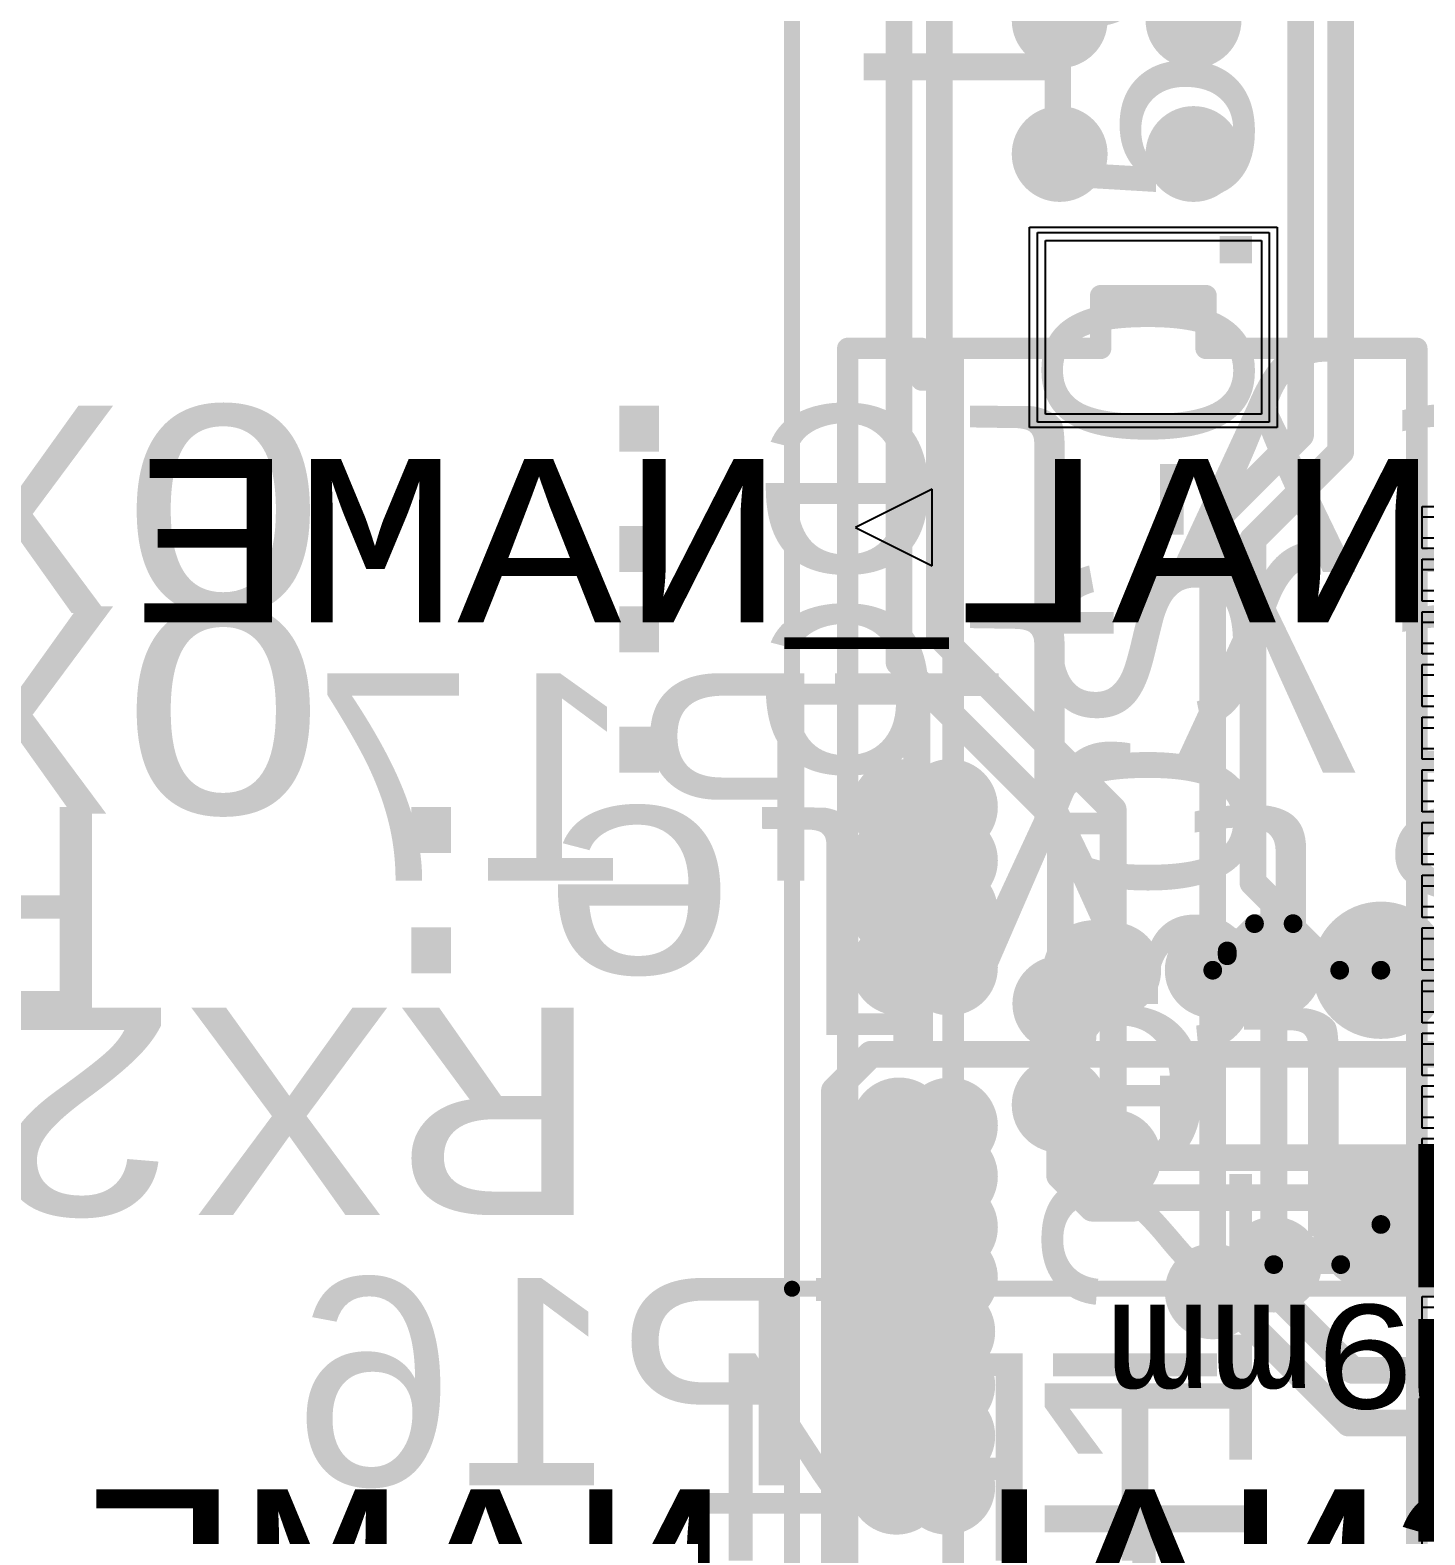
# Model space of a CAD drawing. Header units: inches. Extents: x -2.12 to 4.45, y -3.15 to 1.57.
# Drawn here: x -1.132 to -0.611, y -0.712 to -0.149 of the extents above; entities that cross this region are included whole.
import ezdxf

# ---------------------------------------------------------------- set-up
doc = ezdxf.new("R2010")
doc.units = ezdxf.units.IN
doc.header["$MEASUREMENT"] = 0
for name, color, linetype in [('Bottom', 5, 'Continuous'), ('Bottom 3D Body', 56, 'Continuous'), ('Bottom Overlay', 54, 'Continuous'), ('Bottom Paste', 16, 'Continuous'), ('Bottom Solder', 6, 'Continuous'), ('Dimension', 6, 'Continuous'), ('Keep-Out Layer', 6, 'Continuous'), ('Measures', 56, 'Continuous'), ('tDocu', 76, 'Continuous'), ('Top', 1, 'Continuous'), ('Top Paste', 8, 'Continuous'), ('Top Solder', 216, 'Continuous'), ('Top Value', 56, 'Continuous'), ('tPlace', 56, 'Continuous'), ('Via Holes', 16, 'Continuous')]:
    doc.layers.add(name, color=color, linetype=linetype)
doc.styles.add('Arial', font='', dxfattribs={"height": 0.2})
doc.styles.add('Courier New', font='', dxfattribs={"height": 0.2})
doc.styles.get('Arial').set_extended_font_data('Arial')
doc.styles.get('Courier New').set_extended_font_data('Courier New')

# ---------------------------------------------------------------- blocks, each defined once
blk = doc.blocks.new('TP11R_B_47')
at = {"layer": 'Bottom 3D Body', "style": 'Courier New', "text_generation_flag": 2}
blk.add_text('>TP_SIGNAL_NAME', height=0.0610235, rotation=180, dxfattribs=at).set_placement((0, 0.075))
blk = doc.blocks.new('TP11R_B_54')
at = {"layer": 'Bottom 3D Body', "style": 'Courier New', "text_generation_flag": 2}
blk.add_text('>TP_SIGNAL_NAME', height=0.0610235, rotation=180, dxfattribs=at).set_placement((0, 0.075))
blk = doc.blocks.new('FH12_30S_0_5SH_67')
at = {"layer": 'tDocu'}
for p, q in [((-0.28937, 0.10039), (-0.28937, 0.13386)), ((-0.2815, 0.13386), (-0.2815, 0.10039)), ((-0.26969, 0.10039), (-0.26969, 0.13386)), ((-0.26181, 0.13386), (-0.26181, 0.10039)), ((-0.25, 0.10039), (-0.25, 0.13386)), ((-0.24213, 0.13386), (-0.24213, 0.10039)), ((-0.23032, 0.10039), (-0.23032, 0.13386)), ((-0.22244, 0.13386), (-0.22244, 0.10039)), ((-0.21063, 0.10039), (-0.21063, 0.13386)), ((-0.20276, 0.13386), (-0.20276, 0.10039)), ((-0.19094, 0.10039), (-0.19094, 0.13386)), ((-0.18307, 0.13386), (-0.18307, 0.10039)), ((-0.17126, 0.10039), (-0.17126, 0.13386)), ((-0.16339, 0.13386), (-0.16339, 0.10039)), ((-0.15157, 0.10039), (-0.15157, 0.13386)), ((-0.1437, 0.13386), (-0.1437, 0.10039)), ((-0.13189, 0.10039), (-0.13189, 0.13386)), ((-0.12402, 0.13386), (-0.12402, 0.10039)), ((-0.1122, 0.10039), (-0.1122, 0.13386)), ((-0.10433, 0.13386), (-0.10433, 0.10039)), ((-0.09252, 0.10039), (-0.09252, 0.13386)), ((-0.08465, 0.13386), (-0.08465, 0.10039)), ((-0.07283, 0.10039), (-0.07283, 0.13386)), ((-0.06496, 0.13386), (-0.06496, 0.10039)), ((-0.05315, 0.10039), (-0.05315, 0.13386)), ((-0.04528, 0.13386), (-0.04528, 0.10039)), ((-0.03346, 0.10039), (-0.03346, 0.13386)), ((-0.02559, 0.13386), (-0.02559, 0.10039)), ((-0.01378, 0.10039), (-0.01378, 0.13386)), ((-0.00591, 0.13386), (-0.00591, 0.10039)), ((0.00591, 0.10039), (0.00591, 0.13386)), ((0.01378, 0.13386), (0.01378, 0.10039)), ((0.02559, 0.10039), (0.02559, 0.13386)), ((0.03346, 0.13386), (0.03346, 0.10039)), ((0.04528, 0.10039), (0.04528, 0.13386)), ((0.05315, 0.13386), (0.05315, 0.10039)), ((0.06496, 0.10039), (0.06496, 0.13386)), ((0.07283, 0.13386), (0.07283, 0.10039)), ((0.08465, 0.10039), (0.08465, 0.13386)), ((-0.2815, 0.10039), (-0.28937, 0.10039)), ((-0.26181, 0.10039), (-0.26969, 0.10039)), ((-0.24213, 0.10039), (-0.25, 0.10039)), ((-0.22244, 0.10039), (-0.23032, 0.10039)), ((-0.20276, 0.10039), (-0.21063, 0.10039)), ((-0.18307, 0.10039), (-0.19094, 0.10039)), ((-0.16339, 0.10039), (-0.17126, 0.10039)), ((-0.1437, 0.10039), (-0.15157, 0.10039)), ((-0.12402, 0.10039), (-0.13189, 0.10039)), ((-0.10433, 0.10039), (-0.1122, 0.10039)), ((-0.08465, 0.10039), (-0.09252, 0.10039)), ((-0.06496, 0.10039), (-0.07283, 0.10039)), ((-0.04528, 0.10039), (-0.05315, 0.10039)), ((-0.02559, 0.10039), (-0.03346, 0.10039)), ((-0.00591, 0.10039), (-0.01378, 0.10039)), ((0.01378, 0.10039), (0.00591, 0.10039)), ((0.03346, 0.10039), (0.02559, 0.10039)), ((0.05315, 0.10039), (0.04528, 0.10039)), ((0.07283, 0.10039), (0.06496, 0.10039)), ((0.09252, 0.10039), (0.08465, 0.10039))]:
    blk.add_line(p, q, dxfattribs=at)
at = {"layer": 'tDocu', "const_width": 0.008}
for points in [[(-0.35236, 0.01969), (-0.35236, 0.09843)], [(0.35236, 0.09843), (-0.35236, 0.09843)], [(-0.37205, -0.01969), (-0.37205, 0.01969)], [(-0.35236, 0.01969), (-0.37205, 0.01969)], [(-0.35236, -0.01969), (-0.37205, -0.01969)], [(-0.35236, -0.0748), (-0.35236, -0.01969)]]:
    blk.add_lwpolyline(points, dxfattribs=at)
at = {"layer": 'tDocu', "const_width": 0.004}
for points in [[(-0.35436, 0.09843, 1), (-0.35036, 0.09843, 1)], [(-0.35436, 0.09843, 1), (-0.35036, 0.09843, 1)], [(-0.37405, 0.01969, 1), (-0.37005, 0.01969, 1)], [(-0.37405, 0.01969, 1), (-0.37005, 0.01969, 1)], [(-0.35436, 0.01969, 1), (-0.35036, 0.01969, 1)], [(-0.35436, 0.01969, 1), (-0.35036, 0.01969, 1)], [(-0.37405, -0.01969, 1), (-0.37005, -0.01969, 1)], [(-0.37405, -0.01969, 1), (-0.37005, -0.01969, 1)], [(-0.35436, -0.01969, 1), (-0.35036, -0.01969, 1)], [(-0.35436, -0.01969, 1), (-0.35036, -0.01969, 1)], [(-0.35436, -0.0748, 1), (-0.35036, -0.0748, 1)]]:
    blk.add_lwpolyline(points, format="xyb", close=True, dxfattribs=at)
at = {"layer": 'Top'}
for p, q in [((-0.39567, 0.04331), (-0.3248, 0.04331)), ((-0.39567, -0.04331), (-0.39567, 0.04331)), ((-0.3248, 0.04331), (-0.3248, -0.04331)), ((-0.3248, -0.04331), (-0.39567, -0.04331))]:
    blk.add_line(p, q, dxfattribs=at)
at = {"layer": 'Top Paste'}
for p, q in [((-0.39272, 0.04035), (-0.32776, 0.04035)), ((-0.39272, -0.04035), (-0.39272, 0.04035)), ((-0.32776, 0.04035), (-0.32776, -0.04035)), ((-0.32776, -0.04035), (-0.39272, -0.04035))]:
    blk.add_line(p, q, dxfattribs=at)
at = {"layer": 'Top Solder'}
for p, q in [((-0.29331, 0.10039), (-0.29331, 0.15551)), ((-0.27756, 0.15551), (-0.27756, 0.10039)), ((-0.27362, 0.10039), (-0.27362, 0.15551)), ((-0.25787, 0.15551), (-0.25787, 0.10039)), ((-0.25394, 0.10039), (-0.25394, 0.15551)), ((-0.23819, 0.15551), (-0.23819, 0.10039)), ((-0.23425, 0.10039), (-0.23425, 0.15551)), ((-0.2185, 0.15551), (-0.2185, 0.10039)), ((-0.21457, 0.10039), (-0.21457, 0.15551)), ((-0.19882, 0.15551), (-0.19882, 0.10039)), ((-0.19488, 0.10039), (-0.19488, 0.15551)), ((-0.17913, 0.15551), (-0.17913, 0.10039)), ((-0.1752, 0.10039), (-0.1752, 0.15551)), ((-0.15945, 0.15551), (-0.15945, 0.10039)), ((-0.15551, 0.10039), (-0.15551, 0.15551)), ((-0.13976, 0.15551), (-0.13976, 0.10039)), ((-0.13583, 0.10039), (-0.13583, 0.15551)), ((-0.12008, 0.15551), (-0.12008, 0.10039)), ((-0.11614, 0.10039), (-0.11614, 0.15551)), ((-0.10039, 0.15551), (-0.10039, 0.10039)), ((-0.09646, 0.10039), (-0.09646, 0.15551)), ((-0.08071, 0.15551), (-0.08071, 0.10039)), ((-0.07677, 0.10039), (-0.07677, 0.15551)), ((-0.06102, 0.15551), (-0.06102, 0.10039)), ((-0.05709, 0.10039), (-0.05709, 0.15551)), ((-0.04134, 0.15551), (-0.04134, 0.10039)), ((-0.0374, 0.10039), (-0.0374, 0.15551)), ((-0.02165, 0.15551), (-0.02165, 0.10039)), ((-0.01772, 0.10039), (-0.01772, 0.15551)), ((-0.00197, 0.15551), (-0.00197, 0.10039)), ((0.00197, 0.10039), (0.00197, 0.15551)), ((0.01772, 0.15551), (0.01772, 0.10039)), ((0.02165, 0.10039), (0.02165, 0.15551)), ((0.0374, 0.15551), (0.0374, 0.10039)), ((0.04134, 0.10039), (0.04134, 0.15551)), ((0.05709, 0.15551), (0.05709, 0.10039)), ((0.06102, 0.10039), (0.06102, 0.15551)), ((0.07677, 0.15551), (0.07677, 0.10039)), ((0.08071, 0.10039), (0.08071, 0.15551)), ((-0.27756, 0.10039), (-0.29331, 0.10039)), ((-0.25787, 0.10039), (-0.27362, 0.10039)), ((-0.23819, 0.10039), (-0.25394, 0.10039)), ((-0.2185, 0.10039), (-0.23425, 0.10039)), ((-0.19882, 0.10039), (-0.21457, 0.10039)), ((-0.17913, 0.10039), (-0.19488, 0.10039)), ((-0.15945, 0.10039), (-0.1752, 0.10039)), ((-0.13976, 0.10039), (-0.15551, 0.10039)), ((-0.12008, 0.10039), (-0.13583, 0.10039)), ((-0.10039, 0.10039), (-0.11614, 0.10039)), ((-0.08071, 0.10039), (-0.09646, 0.10039)), ((-0.06102, 0.10039), (-0.07677, 0.10039)), ((-0.04134, 0.10039), (-0.05709, 0.10039)), ((-0.02165, 0.10039), (-0.0374, 0.10039)), ((-0.00197, 0.10039), (-0.01772, 0.10039)), ((0.01772, 0.10039), (0.00197, 0.10039)), ((0.0374, 0.10039), (0.02165, 0.10039)), ((0.05709, 0.10039), (0.04134, 0.10039)), ((0.07677, 0.10039), (0.06102, 0.10039)), ((0.09646, 0.10039), (0.08071, 0.10039)), ((-0.39764, 0.04626), (-0.32283, 0.04626)), ((-0.39764, -0.04626), (-0.39764, 0.04626)), ((-0.32283, 0.04626), (-0.32283, -0.04626)), ((-0.32283, -0.04626), (-0.39764, -0.04626))]:
    blk.add_line(p, q, dxfattribs=at)
at = {"layer": 'tPlace'}
for p, q in [((-0.27109, -0.08261), (-0.299784, -0.08261)), ((-0.299784, -0.08261), (-0.285428, -0.111304)), ((-0.285428, -0.111304), (-0.27109, -0.08261))]:
    blk.add_line(p, q, dxfattribs=at)
at = {"layer": 'tPlace', "const_width": 0.008}
for points in [[(-0.30512, 0.09843), (-0.35236, 0.09843)], [(-0.35236, 0.05906), (-0.35236, 0.09843)], [(-0.35236, -0.0748), (-0.35236, -0.05906)], [(-0.34055, -0.0748), (-0.35236, -0.0748)], [(0.34055, -0.0748), (-0.34055, -0.0748)], [(-0.34055, -0.08661), (-0.34055, -0.0748)], [(-0.35236, -0.11417), (-0.35236, -0.08661)], [(-0.34055, -0.08661), (-0.35236, -0.08661)], [(0.35236, -0.11417), (-0.35236, -0.11417)]]:
    blk.add_lwpolyline(points, dxfattribs=at)
at = {"layer": 'tPlace', "const_width": 0.004}
for points in [[(-0.35436, 0.09843, 1), (-0.35036, 0.09843, 1)], [(-0.35436, 0.09843, 1), (-0.35036, 0.09843, 1)], [(-0.30712, 0.09843, 1), (-0.30312, 0.09843, 1)], [(-0.35436, 0.05906, 1), (-0.35036, 0.05906, 1)], [(-0.35436, -0.05906, 1), (-0.35036, -0.05906, 1)], [(-0.35436, -0.0748, 1), (-0.35036, -0.0748, 1)], [(-0.35436, -0.0748, 1), (-0.35036, -0.0748, 1)], [(-0.34255, -0.0748, 1), (-0.33855, -0.0748, 1)], [(-0.34255, -0.0748, 1), (-0.33855, -0.0748, 1)], [(-0.34255, -0.0748, 1), (-0.33855, -0.0748, 1)], [(-0.35436, -0.08661, 1), (-0.35036, -0.08661, 1)], [(-0.35436, -0.08661, 1), (-0.35036, -0.08661, 1)], [(-0.34255, -0.08661, 1), (-0.33855, -0.08661, 1)], [(-0.34255, -0.08661, 1), (-0.33855, -0.08661, 1)], [(-0.35436, -0.11417, 1), (-0.35036, -0.11417, 1)], [(-0.35436, -0.11417, 1), (-0.35036, -0.11417, 1)]]:
    blk.add_lwpolyline(points, format="xyb", close=True, dxfattribs=at)
blk = doc.blocks.new('TP11R_B_74')
at = {"layer": 'Bottom'}
h = blk.add_hatch(color=5, dxfattribs=at)
edge = h.paths.add_edge_path()
edge.add_arc((0, 0), 0.02166, 0, 360)
at = {"layer": 'Bottom Paste'}
h = blk.add_hatch(color=16, dxfattribs=at)
edge = h.paths.add_edge_path()
edge.add_arc((0, 0), 0.02166, 0, 360)
at = {"layer": 'Bottom Solder'}
h = blk.add_hatch(color=6, dxfattribs=at)
edge = h.paths.add_edge_path()
edge.add_arc((0, 0), 0.02566, 0, 360)
at = {"layer": 'Bottom 3D Body', "style": 'Courier New', "text_generation_flag": 2}
blk.add_text('>TP_SIGNAL_NAME', height=0.0610235, rotation=-180, dxfattribs=at).set_placement((0, 0.075))
blk = doc.blocks.new('TP11R_B_75')
at = {"layer": 'Bottom'}
h = blk.add_hatch(color=5, dxfattribs=at)
edge = h.paths.add_edge_path()
edge.add_arc((0, 0), 0.02166, 0, 360)
at = {"layer": 'Bottom Paste'}
h = blk.add_hatch(color=16, dxfattribs=at)
edge = h.paths.add_edge_path()
edge.add_arc((0, 0), 0.02166, 0, 360)
at = {"layer": 'Bottom Solder'}
h = blk.add_hatch(color=6, dxfattribs=at)
edge = h.paths.add_edge_path()
edge.add_arc((0, 0), 0.02566, 0, 360)
at = {"layer": 'Bottom 3D Body', "style": 'Courier New', "text_generation_flag": 2}
blk.add_text('>TP_SIGNAL_NAME', height=0.0610235, rotation=-180, dxfattribs=at).set_placement((0, 0.075))
blk = doc.blocks.new('TO_236_VIS_L_86')
at = {"layer": 'Measures', "style": 'Courier New'}
for s, height, p in [('0.075in/1.9mm', 0.03875, (-0.136, -0.197)), ('Top Padstyle: RX20Y40D0T', 0.0775, (-0.53, -0.308)), ('Bottom Padstyle: RX20Y40D0T', 0.0775, (-0.583, -0.383)), ('Alt 1 Padstyle: OX60Y90D30P', 0.0775, (-0.583, -0.458)), ('Alt 2 Padstyle: OX90Y60D30P', 0.0775, (-0.583, -0.533))]:
    blk.add_text(s, height=height, dxfattribs=at).set_placement(p)

msp = doc.modelspace()

# ---------------------------------------------------------------- hatches: boundary and pattern name
at = {"layer": 'Bottom'}
h = msp.add_hatch(color=5, dxfattribs=at)
edge = h.paths.add_edge_path()
edge.add_arc((-0.7472, -0.14561), 0.013905, 0, 360)
h = msp.add_hatch(color=5, dxfattribs=at)
edge = h.paths.add_edge_path()
edge.add_arc((-0.6972, -0.14561), 0.013905, 0, 360)
h = msp.add_hatch(color=5, dxfattribs=at)
edge = h.paths.add_edge_path()
edge.add_arc((-0.7472, -0.19561), 0.013905, 0, 360)
h = msp.add_hatch(color=5, dxfattribs=at)
edge = h.paths.add_edge_path()
edge.add_arc((-0.6972, -0.19561), 0.013905, 0, 360)
h = msp.add_hatch(color=5, dxfattribs=at)
edge = h.paths.add_edge_path()
edge.add_arc((-0.8072, -0.43961), 0.013905, 0, 360)
h = msp.add_hatch(color=5, dxfattribs=at)
edge = h.paths.add_edge_path()
edge.add_arc((-0.7882, -0.43961), 0.013905, 0, 360)
h = msp.add_hatch(color=5, dxfattribs=at)
edge = h.paths.add_edge_path()
edge.add_arc((-0.8072, -0.45961), 0.013905, 0, 360)
h = msp.add_hatch(color=5, dxfattribs=at)
edge = h.paths.add_edge_path()
edge.add_arc((-0.7882, -0.45961), 0.013905, 0, 360)
h = msp.add_hatch(color=5, dxfattribs=at)
edge = h.paths.add_edge_path()
edge.add_arc((-0.8072, -0.47861), 0.013905, 0, 360)
h = msp.add_hatch(color=5, dxfattribs=at)
edge = h.paths.add_edge_path()
edge.add_arc((-0.7882, -0.47861), 0.013905, 0, 360)
h = msp.add_hatch(color=5, dxfattribs=at)
edge = h.paths.add_edge_path()
edge.add_arc((-0.8072, -0.49961), 0.013905, 0, 360)
h = msp.add_hatch(color=5, dxfattribs=at)
edge = h.paths.add_edge_path()
edge.add_arc((-0.7882, -0.49961), 0.013905, 0, 360)
h = msp.add_hatch(color=5, dxfattribs=at)
edge = h.paths.add_edge_path()
edge.add_arc((-0.7272, -0.50061), 0.013905, 0, 360)
h = msp.add_hatch(color=5, dxfattribs=at)
edge = h.paths.add_edge_path()
edge.add_arc((-0.69001, -0.50061), 0.013905, 0, 360)
h = msp.add_hatch(color=5, dxfattribs=at)
edge = h.paths.add_edge_path()
edge.add_arc((-0.6672, -0.50061), 0.013905, 0, 360)
h = msp.add_hatch(color=5, dxfattribs=at)
edge = h.paths.add_edge_path()
edge.add_arc((-0.74695, -0.51312), 0.013905, 0, 360)
h = msp.add_hatch(color=5, dxfattribs=at)
edge = h.paths.add_edge_path()
edge.add_arc((-0.7472, -0.55093), 0.013905, 0, 360)
h = msp.add_hatch(color=5, dxfattribs=at)
edge = h.paths.add_edge_path()
edge.add_arc((-0.8072, -0.55861), 0.013905, 0, 360)
h = msp.add_hatch(color=5, dxfattribs=at)
edge = h.paths.add_edge_path()
edge.add_arc((-0.7882, -0.55861), 0.013905, 0, 360)
h = msp.add_hatch(color=5, dxfattribs=at)
edge = h.paths.add_edge_path()
edge.add_arc((-0.7272, -0.57061), 0.013905, 0, 360)
h = msp.add_hatch(color=5, dxfattribs=at)
edge = h.paths.add_edge_path()
edge.add_arc((-0.8072, -0.57761), 0.013905, 0, 360)
h = msp.add_hatch(color=5, dxfattribs=at)
edge = h.paths.add_edge_path()
edge.add_arc((-0.7882, -0.57761), 0.013905, 0, 360)
h = msp.add_hatch(color=5, dxfattribs=at)
edge = h.paths.add_edge_path()
edge.add_arc((-0.8072, -0.59661), 0.013905, 0, 360)
h = msp.add_hatch(color=5, dxfattribs=at)
edge = h.paths.add_edge_path()
edge.add_arc((-0.7882, -0.59661), 0.013905, 0, 360)
h = msp.add_hatch(color=5, dxfattribs=at)
edge = h.paths.add_edge_path()
edge.add_arc((-0.6672, -0.61061), 0.013905, 0, 360)
h = msp.add_hatch(color=5, dxfattribs=at)
edge = h.paths.add_edge_path()
edge.add_arc((-0.8072, -0.61561), 0.013905, 0, 360)
h = msp.add_hatch(color=5, dxfattribs=at)
edge = h.paths.add_edge_path()
edge.add_arc((-0.7882, -0.61561), 0.013905, 0, 360)
h = msp.add_hatch(color=5, dxfattribs=at)
edge = h.paths.add_edge_path()
edge.add_arc((-0.69001, -0.62061), 0.013905, 0, 360)
h = msp.add_hatch(color=5, dxfattribs=at)
edge = h.paths.add_edge_path()
edge.add_arc((-0.8082, -0.63561), 0.013905, 0, 360)
h = msp.add_hatch(color=5, dxfattribs=at)
edge = h.paths.add_edge_path()
edge.add_arc((-0.7892, -0.63561), 0.013905, 0, 360)
h = msp.add_hatch(color=5, dxfattribs=at)
edge = h.paths.add_edge_path()
edge.add_arc((-0.8082, -0.65561), 0.013905, 0, 360)
h = msp.add_hatch(color=5, dxfattribs=at)
edge = h.paths.add_edge_path()
edge.add_arc((-0.7892, -0.65561), 0.013905, 0, 360)
h = msp.add_hatch(color=5, dxfattribs=at)
edge = h.paths.add_edge_path()
edge.add_arc((-0.8082, -0.67461), 0.013905, 0, 360)
h = msp.add_hatch(color=5, dxfattribs=at)
edge = h.paths.add_edge_path()
edge.add_arc((-0.7892, -0.67461), 0.013905, 0, 360)
h = msp.add_hatch(color=5, dxfattribs=at)
edge = h.paths.add_edge_path()
edge.add_arc((-0.8082, -0.69361), 0.013905, 0, 360)
h = msp.add_hatch(color=5, dxfattribs=at)
edge = h.paths.add_edge_path()
edge.add_arc((-0.7892, -0.69361), 0.013905, 0, 360)
at = {"layer": 'Bottom Solder'}
h = msp.add_hatch(color=6, dxfattribs=at)
edge = h.paths.add_edge_path()
edge.add_arc((-0.7472, -0.14561), 0.017905, 0, 360)
h = msp.add_hatch(color=6, dxfattribs=at)
edge = h.paths.add_edge_path()
edge.add_arc((-0.6972, -0.14561), 0.017905, 0, 360)
h = msp.add_hatch(color=6, dxfattribs=at)
edge = h.paths.add_edge_path()
edge.add_arc((-0.7472, -0.19561), 0.017905, 0, 360)
h = msp.add_hatch(color=6, dxfattribs=at)
edge = h.paths.add_edge_path()
edge.add_arc((-0.6972, -0.19561), 0.017905, 0, 360)
h = msp.add_hatch(color=6, dxfattribs=at)
edge = h.paths.add_edge_path()
edge.add_arc((-0.8072, -0.43961), 0.017905, 0, 360)
h = msp.add_hatch(color=6, dxfattribs=at)
edge = h.paths.add_edge_path()
edge.add_arc((-0.7882, -0.43961), 0.017905, 0, 360)
h = msp.add_hatch(color=6, dxfattribs=at)
edge = h.paths.add_edge_path()
edge.add_arc((-0.8072, -0.45961), 0.017905, 0, 360)
h = msp.add_hatch(color=6, dxfattribs=at)
edge = h.paths.add_edge_path()
edge.add_arc((-0.7882, -0.45961), 0.017905, 0, 360)
h = msp.add_hatch(color=6, dxfattribs=at)
edge = h.paths.add_edge_path()
edge.add_arc((-0.8072, -0.47861), 0.017905, 0, 360)
h = msp.add_hatch(color=6, dxfattribs=at)
edge = h.paths.add_edge_path()
edge.add_arc((-0.7882, -0.47861), 0.017905, 0, 360)
h = msp.add_hatch(color=6, dxfattribs=at)
edge = h.paths.add_edge_path()
edge.add_arc((-0.8072, -0.49961), 0.017905, 0, 360)
h = msp.add_hatch(color=6, dxfattribs=at)
edge = h.paths.add_edge_path()
edge.add_arc((-0.7882, -0.49961), 0.017905, 0, 360)
h = msp.add_hatch(color=6, dxfattribs=at)
edge = h.paths.add_edge_path()
edge.add_arc((-0.7272, -0.50061), 0.017905, 0, 360)
h = msp.add_hatch(color=6, dxfattribs=at)
edge = h.paths.add_edge_path()
edge.add_arc((-0.69001, -0.50061), 0.017905, 0, 360)
h = msp.add_hatch(color=6, dxfattribs=at)
edge = h.paths.add_edge_path()
edge.add_arc((-0.6672, -0.50061), 0.017905, 0, 360)
h = msp.add_hatch(color=6, dxfattribs=at)
edge = h.paths.add_edge_path()
edge.add_arc((-0.74695, -0.51312), 0.017905, 0, 360)
h = msp.add_hatch(color=6, dxfattribs=at)
edge = h.paths.add_edge_path()
edge.add_arc((-0.7472, -0.55093), 0.017905, 0, 360)
h = msp.add_hatch(color=6, dxfattribs=at)
edge = h.paths.add_edge_path()
edge.add_arc((-0.8072, -0.55861), 0.017905, 0, 360)
h = msp.add_hatch(color=6, dxfattribs=at)
edge = h.paths.add_edge_path()
edge.add_arc((-0.7882, -0.55861), 0.017905, 0, 360)
h = msp.add_hatch(color=6, dxfattribs=at)
edge = h.paths.add_edge_path()
edge.add_arc((-0.7272, -0.57061), 0.017905, 0, 360)
h = msp.add_hatch(color=6, dxfattribs=at)
edge = h.paths.add_edge_path()
edge.add_arc((-0.8072, -0.57761), 0.017905, 0, 360)
h = msp.add_hatch(color=6, dxfattribs=at)
edge = h.paths.add_edge_path()
edge.add_arc((-0.7882, -0.57761), 0.017905, 0, 360)
h = msp.add_hatch(color=6, dxfattribs=at)
edge = h.paths.add_edge_path()
edge.add_arc((-0.8072, -0.59661), 0.017905, 0, 360)
h = msp.add_hatch(color=6, dxfattribs=at)
edge = h.paths.add_edge_path()
edge.add_arc((-0.7882, -0.59661), 0.017905, 0, 360)
h = msp.add_hatch(color=6, dxfattribs=at)
edge = h.paths.add_edge_path()
edge.add_arc((-0.6672, -0.61061), 0.017905, 0, 360)
h = msp.add_hatch(color=6, dxfattribs=at)
edge = h.paths.add_edge_path()
edge.add_arc((-0.8072, -0.61561), 0.017905, 0, 360)
h = msp.add_hatch(color=6, dxfattribs=at)
edge = h.paths.add_edge_path()
edge.add_arc((-0.7882, -0.61561), 0.017905, 0, 360)
h = msp.add_hatch(color=6, dxfattribs=at)
edge = h.paths.add_edge_path()
edge.add_arc((-0.69001, -0.62061), 0.017905, 0, 360)
h = msp.add_hatch(color=6, dxfattribs=at)
edge = h.paths.add_edge_path()
edge.add_arc((-0.8082, -0.63561), 0.017905, 0, 360)
h = msp.add_hatch(color=6, dxfattribs=at)
edge = h.paths.add_edge_path()
edge.add_arc((-0.7892, -0.63561), 0.017905, 0, 360)
h = msp.add_hatch(color=6, dxfattribs=at)
edge = h.paths.add_edge_path()
edge.add_arc((-0.8082, -0.65561), 0.017905, 0, 360)
h = msp.add_hatch(color=6, dxfattribs=at)
edge = h.paths.add_edge_path()
edge.add_arc((-0.7892, -0.65561), 0.017905, 0, 360)
h = msp.add_hatch(color=6, dxfattribs=at)
edge = h.paths.add_edge_path()
edge.add_arc((-0.8082, -0.67461), 0.017905, 0, 360)
h = msp.add_hatch(color=6, dxfattribs=at)
edge = h.paths.add_edge_path()
edge.add_arc((-0.7892, -0.67461), 0.017905, 0, 360)
h = msp.add_hatch(color=6, dxfattribs=at)
edge = h.paths.add_edge_path()
edge.add_arc((-0.8082, -0.69361), 0.017905, 0, 360)
h = msp.add_hatch(color=6, dxfattribs=at)
edge = h.paths.add_edge_path()
edge.add_arc((-0.7892, -0.69361), 0.017905, 0, 360)
at = {"layer": 'Top'}
h = msp.add_hatch(color=1, dxfattribs=at)
edge = h.paths.add_edge_path()
edge.add_arc((-0.7472, -0.14561), 0.013905, 0, 360)
h = msp.add_hatch(color=1, dxfattribs=at)
edge = h.paths.add_edge_path()
edge.add_arc((-0.6972, -0.14561), 0.013905, 0, 360)
h = msp.add_hatch(color=1, dxfattribs=at)
edge = h.paths.add_edge_path()
edge.add_arc((-0.7472, -0.19561), 0.013905, 0, 360)
h = msp.add_hatch(color=1, dxfattribs=at)
edge = h.paths.add_edge_path()
edge.add_arc((-0.6972, -0.19561), 0.013905, 0, 360)
h = msp.add_hatch(color=1, dxfattribs=at)
edge = h.paths.add_edge_path()
edge.add_arc((-0.8072, -0.43961), 0.013905, 0, 360)
h = msp.add_hatch(color=1, dxfattribs=at)
edge = h.paths.add_edge_path()
edge.add_arc((-0.7882, -0.43961), 0.013905, 0, 360)
h = msp.add_hatch(color=1, dxfattribs=at)
edge = h.paths.add_edge_path()
edge.add_arc((-0.8072, -0.45961), 0.013905, 0, 360)
h = msp.add_hatch(color=1, dxfattribs=at)
edge = h.paths.add_edge_path()
edge.add_arc((-0.7882, -0.45961), 0.013905, 0, 360)
h = msp.add_hatch(color=1, dxfattribs=at)
edge = h.paths.add_edge_path()
edge.add_arc((-0.8072, -0.47861), 0.013905, 0, 360)
h = msp.add_hatch(color=1, dxfattribs=at)
edge = h.paths.add_edge_path()
edge.add_arc((-0.7882, -0.47861), 0.013905, 0, 360)
h = msp.add_hatch(color=1, dxfattribs=at)
edge = h.paths.add_edge_path()
edge.add_arc((-0.8072, -0.49961), 0.013905, 0, 360)
h = msp.add_hatch(color=1, dxfattribs=at)
edge = h.paths.add_edge_path()
edge.add_arc((-0.7882, -0.49961), 0.013905, 0, 360)
h = msp.add_hatch(color=1, dxfattribs=at)
edge = h.paths.add_edge_path()
edge.add_arc((-0.7272, -0.50061), 0.013905, 0, 360)
h = msp.add_hatch(color=1, dxfattribs=at)
edge = h.paths.add_edge_path()
edge.add_arc((-0.69001, -0.50061), 0.013905, 0, 360)
h = msp.add_hatch(color=1, dxfattribs=at)
edge = h.paths.add_edge_path()
edge.add_arc((-0.6672, -0.50061), 0.013905, 0, 360)
h = msp.add_hatch(color=1, dxfattribs=at)
edge = h.paths.add_edge_path()
edge.add_arc((-0.74695, -0.51312), 0.013905, 0, 360)
h = msp.add_hatch(color=1, dxfattribs=at)
edge = h.paths.add_edge_path()
edge.add_arc((-0.7472, -0.55093), 0.013905, 0, 360)
h = msp.add_hatch(color=1, dxfattribs=at)
edge = h.paths.add_edge_path()
edge.add_arc((-0.8072, -0.55861), 0.013905, 0, 360)
h = msp.add_hatch(color=1, dxfattribs=at)
edge = h.paths.add_edge_path()
edge.add_arc((-0.7882, -0.55861), 0.013905, 0, 360)
h = msp.add_hatch(color=1, dxfattribs=at)
edge = h.paths.add_edge_path()
edge.add_arc((-0.7272, -0.57061), 0.013905, 0, 360)
h = msp.add_hatch(color=1, dxfattribs=at)
edge = h.paths.add_edge_path()
edge.add_arc((-0.8072, -0.57761), 0.013905, 0, 360)
h = msp.add_hatch(color=1, dxfattribs=at)
edge = h.paths.add_edge_path()
edge.add_arc((-0.7882, -0.57761), 0.013905, 0, 360)
h = msp.add_hatch(color=1, dxfattribs=at)
edge = h.paths.add_edge_path()
edge.add_arc((-0.8072, -0.59661), 0.013905, 0, 360)
h = msp.add_hatch(color=1, dxfattribs=at)
edge = h.paths.add_edge_path()
edge.add_arc((-0.7882, -0.59661), 0.013905, 0, 360)
h = msp.add_hatch(color=1, dxfattribs=at)
edge = h.paths.add_edge_path()
edge.add_arc((-0.6672, -0.61061), 0.013905, 0, 360)
h = msp.add_hatch(color=1, dxfattribs=at)
edge = h.paths.add_edge_path()
edge.add_arc((-0.8072, -0.61561), 0.013905, 0, 360)
h = msp.add_hatch(color=1, dxfattribs=at)
edge = h.paths.add_edge_path()
edge.add_arc((-0.7882, -0.61561), 0.013905, 0, 360)
h = msp.add_hatch(color=1, dxfattribs=at)
edge = h.paths.add_edge_path()
edge.add_arc((-0.69001, -0.62061), 0.013905, 0, 360)
h = msp.add_hatch(color=1, dxfattribs=at)
edge = h.paths.add_edge_path()
edge.add_arc((-0.8082, -0.63561), 0.013905, 0, 360)
h = msp.add_hatch(color=1, dxfattribs=at)
edge = h.paths.add_edge_path()
edge.add_arc((-0.7892, -0.63561), 0.013905, 0, 360)
h = msp.add_hatch(color=1, dxfattribs=at)
edge = h.paths.add_edge_path()
edge.add_arc((-0.8082, -0.65561), 0.013905, 0, 360)
h = msp.add_hatch(color=1, dxfattribs=at)
edge = h.paths.add_edge_path()
edge.add_arc((-0.7892, -0.65561), 0.013905, 0, 360)
h = msp.add_hatch(color=1, dxfattribs=at)
edge = h.paths.add_edge_path()
edge.add_arc((-0.8082, -0.67461), 0.013905, 0, 360)
h = msp.add_hatch(color=1, dxfattribs=at)
edge = h.paths.add_edge_path()
edge.add_arc((-0.7892, -0.67461), 0.013905, 0, 360)
h = msp.add_hatch(color=1, dxfattribs=at)
edge = h.paths.add_edge_path()
edge.add_arc((-0.8082, -0.69361), 0.013905, 0, 360)
h = msp.add_hatch(color=1, dxfattribs=at)
edge = h.paths.add_edge_path()
edge.add_arc((-0.7892, -0.69361), 0.013905, 0, 360)
at = {"layer": 'Top Solder'}
h = msp.add_hatch(color=216, dxfattribs=at)
edge = h.paths.add_edge_path()
edge.add_arc((-0.7472, -0.14561), 0.017905, 0, 360)
h = msp.add_hatch(color=216, dxfattribs=at)
edge = h.paths.add_edge_path()
edge.add_arc((-0.6972, -0.14561), 0.017905, 0, 360)
h = msp.add_hatch(color=216, dxfattribs=at)
edge = h.paths.add_edge_path()
edge.add_arc((-0.7472, -0.19561), 0.017905, 0, 360)
h = msp.add_hatch(color=216, dxfattribs=at)
edge = h.paths.add_edge_path()
edge.add_arc((-0.6972, -0.19561), 0.017905, 0, 360)
h = msp.add_hatch(color=216, dxfattribs=at)
edge = h.paths.add_edge_path()
edge.add_arc((-0.8072, -0.43961), 0.017905, 0, 360)
h = msp.add_hatch(color=216, dxfattribs=at)
edge = h.paths.add_edge_path()
edge.add_arc((-0.7882, -0.43961), 0.017905, 0, 360)
h = msp.add_hatch(color=216, dxfattribs=at)
edge = h.paths.add_edge_path()
edge.add_arc((-0.8072, -0.45961), 0.017905, 0, 360)
h = msp.add_hatch(color=216, dxfattribs=at)
edge = h.paths.add_edge_path()
edge.add_arc((-0.7882, -0.45961), 0.017905, 0, 360)
h = msp.add_hatch(color=216, dxfattribs=at)
edge = h.paths.add_edge_path()
edge.add_arc((-0.8072, -0.47861), 0.017905, 0, 360)
h = msp.add_hatch(color=216, dxfattribs=at)
edge = h.paths.add_edge_path()
edge.add_arc((-0.7882, -0.47861), 0.017905, 0, 360)
h = msp.add_hatch(color=216, dxfattribs=at)
edge = h.paths.add_edge_path()
edge.add_arc((-0.8072, -0.49961), 0.017905, 0, 360)
h = msp.add_hatch(color=216, dxfattribs=at)
edge = h.paths.add_edge_path()
edge.add_arc((-0.7882, -0.49961), 0.017905, 0, 360)
h = msp.add_hatch(color=216, dxfattribs=at)
edge = h.paths.add_edge_path()
edge.add_arc((-0.7272, -0.50061), 0.017905, 0, 360)
h = msp.add_hatch(color=216, dxfattribs=at)
edge = h.paths.add_edge_path()
edge.add_arc((-0.69001, -0.50061), 0.017905, 0, 360)
h = msp.add_hatch(color=216, dxfattribs=at)
edge = h.paths.add_edge_path()
edge.add_arc((-0.6672, -0.50061), 0.017905, 0, 360)
h = msp.add_hatch(color=216, dxfattribs=at)
edge = h.paths.add_edge_path()
edge.add_arc((-0.74695, -0.51312), 0.017905, 0, 360)
h = msp.add_hatch(color=216, dxfattribs=at)
edge = h.paths.add_edge_path()
edge.add_arc((-0.7472, -0.55093), 0.017905, 0, 360)
h = msp.add_hatch(color=216, dxfattribs=at)
edge = h.paths.add_edge_path()
edge.add_arc((-0.8072, -0.55861), 0.017905, 0, 360)
h = msp.add_hatch(color=216, dxfattribs=at)
edge = h.paths.add_edge_path()
edge.add_arc((-0.7882, -0.55861), 0.017905, 0, 360)
h = msp.add_hatch(color=216, dxfattribs=at)
edge = h.paths.add_edge_path()
edge.add_arc((-0.7272, -0.57061), 0.017905, 0, 360)
h = msp.add_hatch(color=216, dxfattribs=at)
edge = h.paths.add_edge_path()
edge.add_arc((-0.8072, -0.57761), 0.017905, 0, 360)
h = msp.add_hatch(color=216, dxfattribs=at)
edge = h.paths.add_edge_path()
edge.add_arc((-0.7882, -0.57761), 0.017905, 0, 360)
h = msp.add_hatch(color=216, dxfattribs=at)
edge = h.paths.add_edge_path()
edge.add_arc((-0.8072, -0.59661), 0.017905, 0, 360)
h = msp.add_hatch(color=216, dxfattribs=at)
edge = h.paths.add_edge_path()
edge.add_arc((-0.7882, -0.59661), 0.017905, 0, 360)
h = msp.add_hatch(color=216, dxfattribs=at)
edge = h.paths.add_edge_path()
edge.add_arc((-0.6672, -0.61061), 0.017905, 0, 360)
h = msp.add_hatch(color=216, dxfattribs=at)
edge = h.paths.add_edge_path()
edge.add_arc((-0.8072, -0.61561), 0.017905, 0, 360)
h = msp.add_hatch(color=216, dxfattribs=at)
edge = h.paths.add_edge_path()
edge.add_arc((-0.7882, -0.61561), 0.017905, 0, 360)
h = msp.add_hatch(color=216, dxfattribs=at)
edge = h.paths.add_edge_path()
edge.add_arc((-0.69001, -0.62061), 0.017905, 0, 360)
h = msp.add_hatch(color=216, dxfattribs=at)
edge = h.paths.add_edge_path()
edge.add_arc((-0.8082, -0.63561), 0.017905, 0, 360)
h = msp.add_hatch(color=216, dxfattribs=at)
edge = h.paths.add_edge_path()
edge.add_arc((-0.7892, -0.63561), 0.017905, 0, 360)
h = msp.add_hatch(color=216, dxfattribs=at)
edge = h.paths.add_edge_path()
edge.add_arc((-0.8082, -0.65561), 0.017905, 0, 360)
h = msp.add_hatch(color=216, dxfattribs=at)
edge = h.paths.add_edge_path()
edge.add_arc((-0.7892, -0.65561), 0.017905, 0, 360)
h = msp.add_hatch(color=216, dxfattribs=at)
edge = h.paths.add_edge_path()
edge.add_arc((-0.8082, -0.67461), 0.017905, 0, 360)
h = msp.add_hatch(color=216, dxfattribs=at)
edge = h.paths.add_edge_path()
edge.add_arc((-0.7892, -0.67461), 0.017905, 0, 360)
h = msp.add_hatch(color=216, dxfattribs=at)
edge = h.paths.add_edge_path()
edge.add_arc((-0.8082, -0.69361), 0.017905, 0, 360)
h = msp.add_hatch(color=216, dxfattribs=at)
edge = h.paths.add_edge_path()
edge.add_arc((-0.7892, -0.69361), 0.017905, 0, 360)
at = {"layer": 'Via Holes'}
h = msp.add_hatch(color=7, dxfattribs=at)
edge = h.paths.add_edge_path()
edge.add_arc((-0.7472, -0.14561), 0.005905, 0, 360)
h = msp.add_hatch(color=7, dxfattribs=at)
edge = h.paths.add_edge_path()
edge.add_arc((-0.6972, -0.14561), 0.005905, 0, 360)
h = msp.add_hatch(color=7, dxfattribs=at)
edge = h.paths.add_edge_path()
edge.add_arc((-0.7472, -0.19561), 0.005905, 0, 360)
h = msp.add_hatch(color=7, dxfattribs=at)
edge = h.paths.add_edge_path()
edge.add_arc((-0.6972, -0.19561), 0.005905, 0, 360)
h = msp.add_hatch(color=7, dxfattribs=at)
edge = h.paths.add_edge_path()
edge.add_arc((-0.8072, -0.43961), 0.005905, 0, 360)
h = msp.add_hatch(color=7, dxfattribs=at)
edge = h.paths.add_edge_path()
edge.add_arc((-0.7882, -0.43961), 0.005905, 0, 360)
h = msp.add_hatch(color=7, dxfattribs=at)
edge = h.paths.add_edge_path()
edge.add_arc((-0.8072, -0.45961), 0.005905, 0, 360)
h = msp.add_hatch(color=7, dxfattribs=at)
edge = h.paths.add_edge_path()
edge.add_arc((-0.7882, -0.45961), 0.005905, 0, 360)
h = msp.add_hatch(color=7, dxfattribs=at)
edge = h.paths.add_edge_path()
edge.add_arc((-0.8072, -0.47861), 0.005905, 0, 360)
h = msp.add_hatch(color=7, dxfattribs=at)
edge = h.paths.add_edge_path()
edge.add_arc((-0.7882, -0.47861), 0.005905, 0, 360)
h = msp.add_hatch(color=7, dxfattribs=at)
edge = h.paths.add_edge_path()
edge.add_arc((-0.8072, -0.49961), 0.005905, 0, 360)
h = msp.add_hatch(color=7, dxfattribs=at)
edge = h.paths.add_edge_path()
edge.add_arc((-0.7882, -0.49961), 0.005905, 0, 360)
h = msp.add_hatch(color=7, dxfattribs=at)
edge = h.paths.add_edge_path()
edge.add_arc((-0.7272, -0.50061), 0.005905, 0, 360)
h = msp.add_hatch(color=7, dxfattribs=at)
edge = h.paths.add_edge_path()
edge.add_arc((-0.69001, -0.50061), 0.005905, 0, 360)
h = msp.add_hatch(color=7, dxfattribs=at)
edge = h.paths.add_edge_path()
edge.add_arc((-0.6672, -0.50061), 0.005905, 0, 360)
h = msp.add_hatch(color=7, dxfattribs=at)
edge = h.paths.add_edge_path()
edge.add_arc((-0.74695, -0.51312), 0.005905, 0, 360)
h = msp.add_hatch(color=7, dxfattribs=at)
edge = h.paths.add_edge_path()
edge.add_arc((-0.7472, -0.55093), 0.005905, 0, 360)
h = msp.add_hatch(color=7, dxfattribs=at)
edge = h.paths.add_edge_path()
edge.add_arc((-0.8072, -0.55861), 0.005905, 0, 360)
h = msp.add_hatch(color=7, dxfattribs=at)
edge = h.paths.add_edge_path()
edge.add_arc((-0.7882, -0.55861), 0.005905, 0, 360)
h = msp.add_hatch(color=7, dxfattribs=at)
edge = h.paths.add_edge_path()
edge.add_arc((-0.7272, -0.57061), 0.005905, 0, 360)
h = msp.add_hatch(color=7, dxfattribs=at)
edge = h.paths.add_edge_path()
edge.add_arc((-0.8072, -0.57761), 0.005905, 0, 360)
h = msp.add_hatch(color=7, dxfattribs=at)
edge = h.paths.add_edge_path()
edge.add_arc((-0.7882, -0.57761), 0.005905, 0, 360)
h = msp.add_hatch(color=7, dxfattribs=at)
edge = h.paths.add_edge_path()
edge.add_arc((-0.8072, -0.59661), 0.005905, 0, 360)
h = msp.add_hatch(color=7, dxfattribs=at)
edge = h.paths.add_edge_path()
edge.add_arc((-0.7882, -0.59661), 0.005905, 0, 360)
h = msp.add_hatch(color=7, dxfattribs=at)
edge = h.paths.add_edge_path()
edge.add_arc((-0.6672, -0.61061), 0.005905, 0, 360)
h = msp.add_hatch(color=7, dxfattribs=at)
edge = h.paths.add_edge_path()
edge.add_arc((-0.8072, -0.61561), 0.005905, 0, 360)
h = msp.add_hatch(color=7, dxfattribs=at)
edge = h.paths.add_edge_path()
edge.add_arc((-0.7882, -0.61561), 0.005905, 0, 360)
h = msp.add_hatch(color=7, dxfattribs=at)
edge = h.paths.add_edge_path()
edge.add_arc((-0.69001, -0.62061), 0.005905, 0, 360)
h = msp.add_hatch(color=7, dxfattribs=at)
edge = h.paths.add_edge_path()
edge.add_arc((-0.8082, -0.63561), 0.005905, 0, 360)
h = msp.add_hatch(color=7, dxfattribs=at)
edge = h.paths.add_edge_path()
edge.add_arc((-0.7892, -0.63561), 0.005905, 0, 360)
h = msp.add_hatch(color=7, dxfattribs=at)
edge = h.paths.add_edge_path()
edge.add_arc((-0.8082, -0.65561), 0.005905, 0, 360)
h = msp.add_hatch(color=7, dxfattribs=at)
edge = h.paths.add_edge_path()
edge.add_arc((-0.7892, -0.65561), 0.005905, 0, 360)
h = msp.add_hatch(color=7, dxfattribs=at)
edge = h.paths.add_edge_path()
edge.add_arc((-0.8082, -0.67461), 0.005905, 0, 360)
h = msp.add_hatch(color=7, dxfattribs=at)
edge = h.paths.add_edge_path()
edge.add_arc((-0.7892, -0.67461), 0.005905, 0, 360)
h = msp.add_hatch(color=7, dxfattribs=at)
edge = h.paths.add_edge_path()
edge.add_arc((-0.8082, -0.69361), 0.005905, 0, 360)
h = msp.add_hatch(color=7, dxfattribs=at)
edge = h.paths.add_edge_path()
edge.add_arc((-0.7892, -0.69361), 0.005905, 0, 360)

# ---------------------------------------------------------------- linework, layer by layer
at = {"layer": 'Bottom'}
for points, const_width in [([(-0.68461, -0.4934), (-0.67441, -0.4832)], 0.007), ([(-0.67441, -0.4832), (-0.65999, -0.4832)], 0.007), ([(-0.65999, -0.4832), (-0.64258, -0.50061)], 0.007), ([(-0.69001, -0.50061), (-0.68461, -0.4952)], 0.007), ([(-0.68461, -0.4952), (-0.68461, -0.4934)], 0.007), ([(-0.7272, -0.57061), (-0.7272, -0.50061)], 0.01), ([(-0.69001, -0.62061), (-0.69001, -0.50061)], 0.01), ([(-0.6672, -0.61061), (-0.6672, -0.50061)], 0.01), ([(-0.64258, -0.50061), (-0.6272, -0.50061)], 0.007), ([(-0.7472, -0.51337), (-0.74695, -0.51312)], 0.01), ([(-0.7472, -0.55093), (-0.7472, -0.51337)], 0.01), ([(-0.6422, -0.61061), (-0.6272, -0.59561)], 0.007), ([(-0.6672, -0.61061), (-0.6422, -0.61061)], 0.007)]:
    msp.add_lwpolyline(points, dxfattribs=dict(at, const_width=const_width))
for points, const_width in [([(-0.67616, -0.4832, 1), (-0.67266, -0.4832, 1)], 0.0035), ([(-0.67616, -0.4832, 1), (-0.67266, -0.4832, 1)], 0.0035), ([(-0.66174, -0.4832, 1), (-0.65824, -0.4832, 1)], 0.0035), ([(-0.66174, -0.4832, 1), (-0.65824, -0.4832, 1)], 0.0035), ([(-0.68636, -0.4934, 1), (-0.68286, -0.4934, 1)], 0.0035), ([(-0.68636, -0.4934, 1), (-0.68286, -0.4934, 1)], 0.0035), ([(-0.68636, -0.4952, 1), (-0.68286, -0.4952, 1)], 0.0035), ([(-0.68636, -0.4952, 1), (-0.68286, -0.4952, 1)], 0.0035), ([(-0.7297, -0.50061, 1), (-0.7247, -0.50061, 1)], 0.005), ([(-0.69251, -0.50061, 1), (-0.68751, -0.50061, 1)], 0.005), ([(-0.69176, -0.50061, 1), (-0.68826, -0.50061, 1)], 0.0035), ([(-0.6697, -0.50061, 1), (-0.6647, -0.50061, 1)], 0.005), ([(-0.64433, -0.50061, 1), (-0.64083, -0.50061, 1)], 0.0035), ([(-0.64433, -0.50061, 1), (-0.64083, -0.50061, 1)], 0.0035), ([(-0.62895, -0.50061, 1), (-0.62545, -0.50061, 1)], 0.0035), ([(-0.7497, -0.51337, 1), (-0.7447, -0.51337, 1)], 0.005), ([(-0.7497, -0.51337, 1), (-0.7447, -0.51337, 1)], 0.005), ([(-0.74945, -0.51312, 1), (-0.74445, -0.51312, 1)], 0.005), ([(-0.7497, -0.55093, 1), (-0.7447, -0.55093, 1)], 0.005), ([(-0.7297, -0.57061, 1), (-0.7247, -0.57061, 1)], 0.005), ([(-0.62895, -0.59561, 1), (-0.62545, -0.59561, 1)], 0.0035), ([(-0.6697, -0.61061, 1), (-0.6647, -0.61061, 1)], 0.005), ([(-0.66895, -0.61061, 1), (-0.66545, -0.61061, 1)], 0.0035), ([(-0.64395, -0.61061, 1), (-0.64045, -0.61061, 1)], 0.0035), ([(-0.64395, -0.61061, 1), (-0.64045, -0.61061, 1)], 0.0035), ([(-0.69251, -0.62061, 1), (-0.68751, -0.62061, 1)], 0.005)]:
    msp.add_lwpolyline(points, format="xyb", close=True, dxfattribs=dict(at, const_width=const_width))
at = {"layer": 'Dimension', "const_width": 0.006}
msp.add_lwpolyline([(-0.8472, -1.29876), (-0.8472, 0.07919)], dxfattribs=at)
at = {"layer": 'Keep-Out Layer', "const_width": 0.006}
msp.add_lwpolyline([(-0.8472, -1.29876), (-0.8472, 0.07919)], dxfattribs=at)
at = {"layer": 'tDocu', "const_width": 0.006}
msp.add_lwpolyline([(-0.8472, -0.61963), (3.08981, -0.61963)], dxfattribs=at)
at = {"layer": 'tDocu', "const_width": 0.003}
msp.add_lwpolyline([(-0.8487, -0.61963, 1), (-0.8457, -0.61963, 1)], format="xyb", close=True, dxfattribs=at)
at = {"layer": 'Top', "const_width": 0.01}
for points in [[(-0.8072, -0.38561), (-0.8072, -0.07248)], [(-0.7922, -0.37561), (-0.7922, -0.08561)], [(-0.6572, -0.30061), (-0.6572, -0.11561)], [(-0.6422, -0.30682), (-0.6422, -0.12561)], [(-0.69001, -0.33342), (-0.6572, -0.30061)], [(-0.67501, -0.33963), (-0.6422, -0.30682)], [(-0.69001, -0.50061), (-0.69001, -0.33342)], [(-0.67501, -0.4678), (-0.67501, -0.33963)], [(-0.7922, -0.37561), (-0.7272, -0.44061)], [(-0.8072, -0.38561), (-0.74695, -0.44586)], [(-0.7272, -0.50061), (-0.7272, -0.44061)], [(-0.74695, -0.51312), (-0.74695, -0.44586)], [(-0.67501, -0.4678), (-0.6672, -0.47561)], [(-0.6672, -0.50061), (-0.6672, -0.47561)], [(-0.83133, -0.54561), (-0.81774, -0.53203)], [(-0.81774, -0.53203), (-0.58425, -0.53203)], [(-0.83133, -1.14148), (-0.83133, -0.54561)], [(-0.7472, -0.57735), (-0.7472, -0.55093)], [(-0.7272, -0.57061), (-0.58503, -0.57061)], [(-0.7472, -0.57735), (-0.73503, -0.58952)], [(-0.73503, -0.58952), (-0.71937, -0.58952)], [(-0.71937, -0.58952), (-0.71546, -0.58561)], [(-0.71546, -0.58561), (-0.6322, -0.58561)], [(-0.6322, -0.58561), (-0.62673, -0.59108)], [(-0.62673, -0.59108), (-0.58425, -0.59108)], [(-0.6672, -0.62061), (-0.6672, -0.61061)], [(-0.69001, -0.62061), (-0.68841, -0.62061)], [(-0.68841, -0.62061), (-0.6392, -0.66982)], [(-0.6672, -0.62061), (-0.63767, -0.65014)], [(-0.63767, -0.65014), (-0.58425, -0.65014)], [(-0.6392, -0.66982), (-0.58425, -0.66982)]]:
    msp.add_lwpolyline(points, dxfattribs=at)
at = {"layer": 'Top', "const_width": 0.005}
for points in [[(-0.6597, -0.30061, 1), (-0.6547, -0.30061, 1)], [(-0.6597, -0.30061, 1), (-0.6547, -0.30061, 1)], [(-0.6447, -0.30682, 1), (-0.6397, -0.30682, 1)], [(-0.6447, -0.30682, 1), (-0.6397, -0.30682, 1)], [(-0.69251, -0.33342, 1), (-0.68751, -0.33342, 1)], [(-0.69251, -0.33342, 1), (-0.68751, -0.33342, 1)], [(-0.67751, -0.33963, 1), (-0.67251, -0.33963, 1)], [(-0.67751, -0.33963, 1), (-0.67251, -0.33963, 1)], [(-0.7947, -0.37561, 1), (-0.7897, -0.37561, 1)], [(-0.7947, -0.37561, 1), (-0.7897, -0.37561, 1)], [(-0.8097, -0.38561, 1), (-0.8047, -0.38561, 1)], [(-0.8097, -0.38561, 1), (-0.8047, -0.38561, 1)], [(-0.7297, -0.44061, 1), (-0.7247, -0.44061, 1)], [(-0.7297, -0.44061, 1), (-0.7247, -0.44061, 1)], [(-0.74945, -0.44586, 1), (-0.74445, -0.44586, 1)], [(-0.74945, -0.44586, 1), (-0.74445, -0.44586, 1)], [(-0.67751, -0.4678, 1), (-0.67251, -0.4678, 1)], [(-0.67751, -0.4678, 1), (-0.67251, -0.4678, 1)], [(-0.6697, -0.47561, 1), (-0.6647, -0.47561, 1)], [(-0.6697, -0.47561, 1), (-0.6647, -0.47561, 1)], [(-0.7297, -0.50061, 1), (-0.7247, -0.50061, 1)], [(-0.69251, -0.50061, 1), (-0.68751, -0.50061, 1)], [(-0.6697, -0.50061, 1), (-0.6647, -0.50061, 1)], [(-0.74945, -0.51312, 1), (-0.74445, -0.51312, 1)], [(-0.82024, -0.53203, 1), (-0.81524, -0.53203, 1)], [(-0.82024, -0.53203, 1), (-0.81524, -0.53203, 1)], [(-0.83383, -0.54561, 1), (-0.82883, -0.54561, 1)], [(-0.83383, -0.54561, 1), (-0.82883, -0.54561, 1)], [(-0.7497, -0.55093, 1), (-0.7447, -0.55093, 1)], [(-0.7297, -0.57061, 1), (-0.7247, -0.57061, 1)], [(-0.7497, -0.57735, 1), (-0.7447, -0.57735, 1)], [(-0.7497, -0.57735, 1), (-0.7447, -0.57735, 1)], [(-0.73753, -0.58952, 1), (-0.73253, -0.58952, 1)], [(-0.73753, -0.58952, 1), (-0.73253, -0.58952, 1)], [(-0.72187, -0.58952, 1), (-0.71687, -0.58952, 1)], [(-0.72187, -0.58952, 1), (-0.71687, -0.58952, 1)], [(-0.71796, -0.58561, 1), (-0.71296, -0.58561, 1)], [(-0.71796, -0.58561, 1), (-0.71296, -0.58561, 1)], [(-0.6347, -0.58561, 1), (-0.6297, -0.58561, 1)], [(-0.6347, -0.58561, 1), (-0.6297, -0.58561, 1)], [(-0.62923, -0.59108, 1), (-0.62423, -0.59108, 1)], [(-0.62923, -0.59108, 1), (-0.62423, -0.59108, 1)], [(-0.6697, -0.61061, 1), (-0.6647, -0.61061, 1)], [(-0.69251, -0.62061, 1), (-0.68751, -0.62061, 1)], [(-0.69091, -0.62061, 1), (-0.68591, -0.62061, 1)], [(-0.69091, -0.62061, 1), (-0.68591, -0.62061, 1)], [(-0.6697, -0.62061, 1), (-0.6647, -0.62061, 1)], [(-0.6697, -0.62061, 1), (-0.6647, -0.62061, 1)], [(-0.64017, -0.65014, 1), (-0.63517, -0.65014, 1)], [(-0.64017, -0.65014, 1), (-0.63517, -0.65014, 1)], [(-0.6417, -0.66982, 1), (-0.6367, -0.66982, 1)], [(-0.6417, -0.66982, 1), (-0.6367, -0.66982, 1)]]:
    msp.add_lwpolyline(points, format="xyb", close=True, dxfattribs=at)

# ---------------------------------------------------------------- block references
for name, p, rotation in [('FH12_30S_0_5SH_67', (-0.7122, -0.62061), 270), ('TO_236_VIS_L_86', (-0.3612, -0.82261), 180), ('TP11R_B_47', (-0.1772, -0.29561), 180), ('TP11R_B_74', (-0.6272, -0.50061), 270), ('TP11R_B_75', (-0.6272, -0.59561), 270), ('TP11R_B_54', (-0.1972, -0.68061), 180)]:
    msp.add_blockref(name, p, dxfattribs=dict(rotation=rotation))

# ---------------------------------------------------------------- texts
at = {"layer": 'Bottom Overlay', "style": 'Arial', "text_generation_flag": 2}
msp.add_text('TP9', height=0.0775, rotation=270, dxfattribs=at).set_placement((-0.820489, -0.196101))
for s, p in [('TP17', (-0.767547, -0.46711)), ('TP16', (-0.774547, -0.69311)), ('TP4', (-0.686, -0.72127))]:
    msp.add_text(s, height=0.0775, dxfattribs=at).set_placement(p)
at = {"layer": 'Top Value', "style": 'Arial'}
msp.add_text('FH12-30S-0.5SH', height=0.0775, rotation=90, dxfattribs=at).set_placement((-0.675361, -0.83602))

doc.saveas('drawing.dxf')
